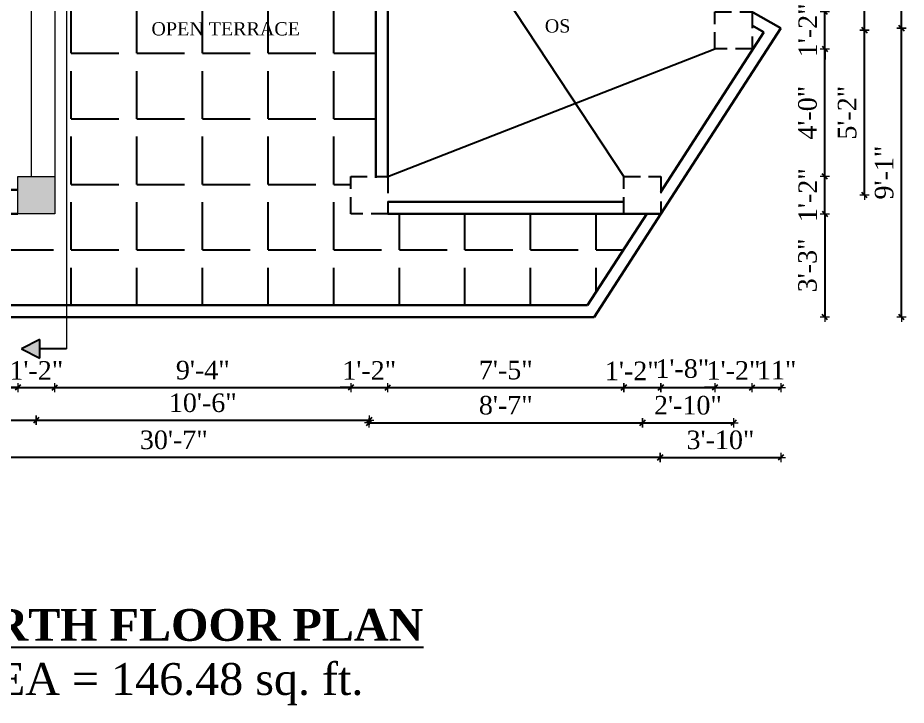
# Model space of a CAD drawing. Header units: inches. Extents: x 151827 to 346502, y -56182 to -23217.
# Drawn here: x 155697.4 to 156032.5, y -27342.3 to -27082.9 of the extents above; entities that cross this region are included whole.
import ezdxf

# ---------------------------------------------------------------- set-up
doc = ezdxf.new("R2010")
doc.units = ezdxf.units.IN
doc.header["$LTSCALE"] = 5
doc.header["$MEASUREMENT"] = 0
doc.linetypes.add('HIDDEN', pattern=[0.375, 0.25, -0.125])
doc.layers.add('A-WALL', color=7, linetype='Continuous', lineweight=9)
doc.layers.add('Dimension', color=7, linetype='Continuous', lineweight=18)
doc.layers.add('dim line', color=7, linetype='Continuous', lineweight=15, true_color=0xfab2b2)
doc.layers.add('TEXT', color=6, linetype='Continuous')
doc.layers.add('WALL', color=7, linetype='Continuous')
doc.styles.add('ordinary', font='times.ttf')
doc.dimstyles.new('Copy of 96', dxfattribs={"dimtxt": 7, "dimasz": 4, "dimexe": 0.5, "dimexo": 0.5, "dimgap": 3, "dimtad": 1, "dimdec": 1, "dimzin": 11, "dimdsep": 46, "dimlunit": 4, "dimtxsty": 'ordinary', "dimblk": 'OBLIQUE', "dimcen": 0.09, "dimse1": 1, "dimse2": 1, "dimclrt": 6, "dimazin": 0, "dimtfac": 1, "dimtdec": 1, "dimtix": 1, "dimtmove": 2, "dimatfit": 3, "dimldrblk": 'leader', "dimfxl": 0.5, "dimfxlon": 1, "dimtolj": 1, "dimtzin": 0, "dimarcsym": 0})

# ---------------------------------------------------------------- blocks, each defined once
blk = doc.blocks.new('oblique')
at = {"color": 0, "lineweight": -2}
blk.add_line((0.25, 0.25), (-0.25, -0.25), dxfattribs=at)
at = {"layer": 'dim line', "lineweight": 9}
for p, q in [((-0.4375, 0), (0.4375, 0)), ((0, 0.4375), (0, -0.4375))]:
    blk.add_line(p, q, dxfattribs=at)
blk = doc.blocks.new('*D495')
at = {"layer": 'A-WALL', "color": 0, "lineweight": -2, "ltscale": 5, "transparency": 16777216}
for p, q in [((156001.83, -27142.85), (156001.83, -27138.85)), ((156001.83, -27156.85), (156001.83, -27142.85)), ((156001.83, -27156.85), (156001.83, -27160.85))]:
    blk.add_line(p, q, dxfattribs=at)
at = {"layer": 'Defpoints', "color": 0, "ltscale": 5, "transparency": 16777216}
for p in [(155939.96, -27142.85), (156001.83, -27142.85), (155939.96, -27156.85)]:
    blk.add_point(p, dxfattribs=at)
at = {"layer": 'A-WALL', "color": 0, "lineweight": -2, "ltscale": 5, "transparency": 16777216, "xscale": 4, "yscale": 4, "zscale": 4}
for p, rotation in [((156001.83, -27142.85), 270), ((156001.83, -27156.85), 90)]:
    blk.add_blockref('oblique', p, dxfattribs=dict(at, rotation=rotation))
at = {"layer": 'A-WALL', "color": 6, "ltscale": 5, "transparency": 16777216, "insert": (155995.33, -27149.85), "char_height": 7, "attachment_point": 5, "rotation": 90, "style": 'ordinary'}
blk.add_mtext('\\A1;1\'-2"', dxfattribs=at)
blk = doc.blocks.new('_OBLIQUE')
at = {"color": 0, "linetype": 'ByBlock'}
blk.add_line((-0.5, -0.5), (0.5, 0.5), dxfattribs=at)
blk = doc.blocks.new('leader')
at = {"layer": 'Dimension'}
for p, q in [((0, -4.328), (0, 4.328)), ((-4.424, 0), (4.424, 0))]:
    blk.add_line(p, q, dxfattribs=at)
blk = doc.blocks.new('*D496')
at = {"layer": 'A-WALL', "color": 0, "lineweight": -2, "ltscale": 5, "transparency": 16777216}
blk.add_line((156001.83, -27142.85), (156001.83, -27094.67), dxfattribs=at)
at = {"layer": 'Defpoints', "color": 0, "ltscale": 5, "transparency": 16777216}
for p in [(155974.34, -27094.67), (156001.83, -27094.67), (155939.96, -27142.85)]:
    blk.add_point(p, dxfattribs=at)
at = {"layer": 'A-WALL', "color": 0, "lineweight": -2, "ltscale": 5, "transparency": 16777216, "xscale": 4, "yscale": 4, "zscale": 4}
for p, rotation in [((156001.83, -27094.67), 90), ((156001.83, -27142.85), 270)]:
    blk.add_blockref('oblique', p, dxfattribs=dict(at, rotation=rotation))
at = {"layer": 'A-WALL', "color": 6, "ltscale": 5, "transparency": 16777216, "insert": (155995.27, -27118.76), "char_height": 7, "attachment_point": 5, "rotation": 90, "style": 'ordinary'}
blk.add_mtext('\\A1;4\'-0"', dxfattribs=at)
blk = doc.blocks.new('*D497')
at = {"layer": 'A-WALL', "color": 0, "lineweight": -2, "ltscale": 5, "transparency": 16777216}
for p, q in [((156001.83, -27080.67), (156001.83, -27076.67)), ((156001.83, -27094.67), (156001.83, -27080.67)), ((156001.83, -27094.67), (156001.83, -27098.67))]:
    blk.add_line(p, q, dxfattribs=at)
at = {"layer": 'Defpoints', "color": 0, "ltscale": 5, "transparency": 16777216}
for p in [(155974.34, -27080.67), (156001.83, -27080.67), (155974.34, -27094.67)]:
    blk.add_point(p, dxfattribs=at)
at = {"layer": 'A-WALL', "color": 0, "lineweight": -2, "ltscale": 5, "transparency": 16777216, "xscale": 4, "yscale": 4, "zscale": 4}
for p, rotation in [((156001.83, -27080.67), 270), ((156001.83, -27094.67), 90)]:
    blk.add_blockref('oblique', p, dxfattribs=dict(at, rotation=rotation))
at = {"layer": 'A-WALL', "color": 6, "ltscale": 5, "transparency": 16777216, "insert": (155995.33, -27087.67), "char_height": 7, "attachment_point": 5, "rotation": 90, "style": 'ordinary'}
blk.add_mtext('\\A1;1\'-2"', dxfattribs=at)
blk = doc.blocks.new('*D511')
at = {"layer": 'A-WALL', "color": 0, "lineweight": -2, "ltscale": 5, "transparency": 16777216}
blk.add_line((156016.78, -27149.85), (156016.78, -27087.67), dxfattribs=at)
at = {"layer": 'Defpoints', "color": 0, "ltscale": 5, "transparency": 16777216}
for p in [(155967.34, -27087.67), (156016.78, -27087.67), (155932.96, -27149.85)]:
    blk.add_point(p, dxfattribs=at)
at = {"layer": 'A-WALL', "color": 0, "lineweight": -2, "ltscale": 5, "transparency": 16777216, "xscale": 4, "yscale": 4, "zscale": 4}
for p, rotation in [((156016.78, -27087.67), 90), ((156016.78, -27149.85), 270)]:
    blk.add_blockref('oblique', p, dxfattribs=dict(at, rotation=rotation))
at = {"layer": 'A-WALL', "color": 6, "ltscale": 5, "transparency": 16777216, "insert": (156010.22, -27118.76), "char_height": 7, "attachment_point": 5, "rotation": 90, "style": 'ordinary'}
blk.add_mtext('\\A1;5\'-2"', dxfattribs=at)
blk = doc.blocks.new('*D512')
at = {"layer": 'A-WALL', "color": 0, "lineweight": -2, "ltscale": 5, "transparency": 16777216}
blk.add_line((156016.78, -27087.67), (156016.78, -27009.57), dxfattribs=at)
at = {"layer": 'Defpoints', "color": 0, "ltscale": 5, "transparency": 16777216}
for p in [(155829.95, -27009.57), (156016.78, -27009.57), (155967.34, -27087.67)]:
    blk.add_point(p, dxfattribs=at)
at = {"layer": 'A-WALL', "color": 0, "lineweight": -2, "ltscale": 5, "transparency": 16777216, "xscale": 4, "yscale": 4, "zscale": 4}
for p, rotation in [((156016.78, -27009.57), 90), ((156016.78, -27087.67), 270)]:
    blk.add_blockref('oblique', p, dxfattribs=dict(at, rotation=rotation))
at = {"layer": 'A-WALL', "color": 6, "ltscale": 5, "transparency": 16777216, "insert": (156010.22, -27048.62), "char_height": 7, "attachment_point": 5, "rotation": 90, "style": 'ordinary'}
blk.add_mtext('\\A1;6\'-6"', dxfattribs=at)
blk = doc.blocks.new('*D514')
at = {"layer": 'A-WALL', "color": 0, "lineweight": -2, "ltscale": 5, "transparency": 16777216}
blk.add_line((156030.74, -27195.85), (156030.74, -27086.85), dxfattribs=at)
at = {"layer": 'Defpoints', "color": 0, "ltscale": 5, "transparency": 16777216}
for p in [(155985.2, -27086.85), (156030.74, -27086.85), (155914.76, -27195.85)]:
    blk.add_point(p, dxfattribs=at)
at = {"layer": 'A-WALL', "color": 0, "lineweight": -2, "ltscale": 5, "transparency": 16777216, "xscale": 4, "yscale": 4, "zscale": 4}
for p, rotation in [((156030.74, -27086.85), 90), ((156030.74, -27195.85), 270)]:
    blk.add_blockref('oblique', p, dxfattribs=dict(at, rotation=rotation))
at = {"layer": 'A-WALL', "color": 6, "ltscale": 5, "transparency": 16777216, "insert": (156024.17, -27141.35), "char_height": 7, "attachment_point": 5, "rotation": 90, "style": 'ordinary'}
blk.add_mtext('\\A1;9\'-1"', dxfattribs=at)
blk = doc.blocks.new('*D515')
at = {"layer": 'A-WALL', "color": 0, "lineweight": -2, "ltscale": 5, "transparency": 16777216}
blk.add_line((156030.74, -27086.85), (156030.74, -26931.19), dxfattribs=at)
at = {"layer": 'Defpoints', "color": 0, "ltscale": 5, "transparency": 16777216}
for p in [(155711.38, -26931.19), (156030.74, -26931.19), (155985.2, -27086.85)]:
    blk.add_point(p, dxfattribs=at)
at = {"layer": 'A-WALL', "color": 0, "lineweight": -2, "ltscale": 5, "transparency": 16777216, "xscale": 4, "yscale": 4, "zscale": 4}
for p, rotation in [((156030.74, -26931.19), 90), ((156030.74, -27086.85), 270)]:
    blk.add_blockref('oblique', p, dxfattribs=dict(at, rotation=rotation))
at = {"layer": 'A-WALL', "color": 6, "ltscale": 5, "transparency": 16777216, "insert": (156024.18, -27009.02), "char_height": 7, "attachment_point": 5, "rotation": 90, "style": 'ordinary'}
blk.add_mtext('\\A1;13\'-0"', dxfattribs=at)
blk = doc.blocks.new('*D560')
at = {"layer": 'A-WALL', "color": 0, "lineweight": -2, "ltscale": 5, "transparency": 16777216}
blk.add_line((156001.83, -27156.85), (156001.83, -27195.85), dxfattribs=at)
at = {"layer": 'Defpoints', "color": 0, "ltscale": 5, "transparency": 16777216}
for p in [(155939.96, -27156.85), (155914.76, -27195.85), (156001.83, -27195.85)]:
    blk.add_point(p, dxfattribs=at)
at = {"layer": 'A-WALL', "color": 0, "lineweight": -2, "ltscale": 5, "transparency": 16777216, "xscale": 4, "yscale": 4, "zscale": 4}
for p, rotation in [((156001.83, -27156.85), 90), ((156001.83, -27195.85), 270)]:
    blk.add_blockref('oblique', p, dxfattribs=dict(at, rotation=rotation))
at = {"layer": 'A-WALL', "color": 6, "ltscale": 5, "transparency": 16777216, "insert": (155995.27, -27176.35), "char_height": 7, "attachment_point": 5, "rotation": 90, "style": 'ordinary'}
blk.add_mtext('\\A1;3\'-3"', dxfattribs=at)
blk = doc.blocks.new('*D638')
at = {"layer": 'A-WALL', "color": 0, "lineweight": -2, "ltscale": 5, "transparency": 16777216}
blk.add_line((155587.17, -27222.46), (155697.38, -27222.46), dxfattribs=at)
at = {"layer": 'Defpoints', "color": 0, "ltscale": 5, "transparency": 16777216}
for p in [(155587.17, -27156.85), (155697.38, -27156.85), (155697.38, -27222.46)]:
    blk.add_point(p, dxfattribs=at)
at = {"layer": 'A-WALL', "color": 0, "lineweight": -2, "ltscale": 5, "transparency": 16777216, "xscale": 4, "yscale": 4, "zscale": 4, "rotation": 180}
blk.add_blockref('oblique', (155587.17, -27222.46), dxfattribs=at)
at = {"layer": 'A-WALL', "color": 0, "lineweight": -2, "ltscale": 5, "transparency": 16777216, "xscale": 4, "yscale": 4, "zscale": 4}
blk.add_blockref('oblique', (155697.38, -27222.46), dxfattribs=at)
at = {"layer": 'A-WALL', "color": 6, "ltscale": 5, "transparency": 16777216, "insert": (155642.28, -27215.89), "char_height": 7, "attachment_point": 5, "style": 'ordinary'}
blk.add_mtext('\\A1;9\'-2"', dxfattribs=at)
blk = doc.blocks.new('*D639')
at = {"layer": 'A-WALL', "color": 0, "lineweight": -2, "ltscale": 5, "transparency": 16777216}
for p, q in [((155697.38, -27222.46), (155693.38, -27222.46)), ((155697.38, -27222.46), (155711.38, -27222.46)), ((155711.38, -27222.46), (155715.38, -27222.46))]:
    blk.add_line(p, q, dxfattribs=at)
at = {"layer": 'Defpoints', "color": 0, "ltscale": 5, "transparency": 16777216}
for p in [(155697.38, -27156.85), (155711.38, -27156.85), (155711.38, -27222.46)]:
    blk.add_point(p, dxfattribs=at)
at = {"layer": 'A-WALL', "color": 0, "lineweight": -2, "ltscale": 5, "transparency": 16777216, "xscale": 4, "yscale": 4, "zscale": 4}
blk.add_blockref('oblique', (155697.38, -27222.46), dxfattribs=at)
at = {"layer": 'A-WALL', "color": 0, "lineweight": -2, "ltscale": 5, "transparency": 16777216, "xscale": 4, "yscale": 4, "zscale": 4, "rotation": 180}
blk.add_blockref('oblique', (155711.38, -27222.46), dxfattribs=at)
at = {"layer": 'A-WALL', "color": 6, "ltscale": 5, "transparency": 16777216, "insert": (155704.38, -27215.96), "char_height": 7, "attachment_point": 5, "style": 'ordinary'}
blk.add_mtext('\\A1;1\'-2"', dxfattribs=at)
blk = doc.blocks.new('*D640')
at = {"layer": 'A-WALL', "color": 0, "lineweight": -2, "ltscale": 5, "transparency": 16777216}
blk.add_line((155711.38, -27222.46), (155822.95, -27222.46), dxfattribs=at)
at = {"layer": 'Defpoints', "color": 0, "ltscale": 5, "transparency": 16777216}
for p in [(155711.38, -27156.85), (155822.95, -27156.85), (155822.95, -27222.46)]:
    blk.add_point(p, dxfattribs=at)
at = {"layer": 'A-WALL', "color": 0, "lineweight": -2, "ltscale": 5, "transparency": 16777216, "xscale": 4, "yscale": 4, "zscale": 4, "rotation": 180}
blk.add_blockref('oblique', (155711.38, -27222.46), dxfattribs=at)
at = {"layer": 'A-WALL', "color": 0, "lineweight": -2, "ltscale": 5, "transparency": 16777216, "xscale": 4, "yscale": 4, "zscale": 4}
blk.add_blockref('oblique', (155822.95, -27222.46), dxfattribs=at)
at = {"layer": 'A-WALL', "color": 6, "ltscale": 5, "transparency": 16777216, "insert": (155767.17, -27215.89), "char_height": 7, "attachment_point": 5, "style": 'ordinary'}
blk.add_mtext('\\A1;9\'-4"', dxfattribs=at)
blk = doc.blocks.new('*D641')
at = {"layer": 'A-WALL', "color": 0, "lineweight": -2, "ltscale": 5, "transparency": 16777216}
for p, q in [((155822.95, -27222.46), (155818.95, -27222.46)), ((155822.95, -27222.46), (155836.95, -27222.46)), ((155836.95, -27222.46), (155840.95, -27222.46))]:
    blk.add_line(p, q, dxfattribs=at)
at = {"layer": 'Defpoints', "color": 0, "ltscale": 5, "transparency": 16777216}
for p in [(155822.95, -27156.85), (155836.95, -27156.85), (155836.95, -27222.46)]:
    blk.add_point(p, dxfattribs=at)
at = {"layer": 'A-WALL', "color": 0, "lineweight": -2, "ltscale": 5, "transparency": 16777216, "xscale": 4, "yscale": 4, "zscale": 4}
blk.add_blockref('oblique', (155822.95, -27222.46), dxfattribs=at)
at = {"layer": 'A-WALL', "color": 0, "lineweight": -2, "ltscale": 5, "transparency": 16777216, "xscale": 4, "yscale": 4, "zscale": 4, "rotation": 180}
blk.add_blockref('oblique', (155836.95, -27222.46), dxfattribs=at)
at = {"layer": 'A-WALL', "color": 6, "ltscale": 5, "transparency": 16777216, "insert": (155829.95, -27215.96), "char_height": 7, "attachment_point": 5, "style": 'ordinary'}
blk.add_mtext('\\A1;1\'-2"', dxfattribs=at)
blk = doc.blocks.new('*D642')
at = {"layer": 'A-WALL', "color": 0, "lineweight": -2, "ltscale": 5, "transparency": 16777216}
blk.add_line((155836.95, -27222.46), (155925.96, -27222.46), dxfattribs=at)
at = {"layer": 'Defpoints', "color": 0, "ltscale": 5, "transparency": 16777216}
for p in [(155836.95, -27156.85), (155925.96, -27156.85), (155925.96, -27222.46)]:
    blk.add_point(p, dxfattribs=at)
at = {"layer": 'A-WALL', "color": 0, "lineweight": -2, "ltscale": 5, "transparency": 16777216, "xscale": 4, "yscale": 4, "zscale": 4, "rotation": 180}
blk.add_blockref('oblique', (155836.95, -27222.46), dxfattribs=at)
at = {"layer": 'A-WALL', "color": 0, "lineweight": -2, "ltscale": 5, "transparency": 16777216, "xscale": 4, "yscale": 4, "zscale": 4}
blk.add_blockref('oblique', (155925.96, -27222.46), dxfattribs=at)
at = {"layer": 'A-WALL', "color": 6, "ltscale": 5, "transparency": 16777216, "insert": (155881.45, -27215.89), "char_height": 7, "attachment_point": 5, "style": 'ordinary'}
blk.add_mtext('\\A1;7\'-5"', dxfattribs=at)
blk = doc.blocks.new('*D643')
at = {"layer": 'A-WALL', "color": 0, "lineweight": -2, "ltscale": 5, "transparency": 16777216}
blk.add_line((155925.96, -27222.46), (155939.96, -27222.46), dxfattribs=at)
at = {"layer": 'Defpoints', "color": 0, "ltscale": 5, "transparency": 16777216}
for p in [(155925.96, -27156.85), (155939.96, -27156.85), (155939.96, -27222.46)]:
    blk.add_point(p, dxfattribs=at)
at = {"layer": 'A-WALL', "color": 0, "lineweight": -2, "ltscale": 5, "transparency": 16777216, "xscale": 4, "yscale": 4, "zscale": 4, "rotation": 180}
blk.add_blockref('oblique', (155925.96, -27222.46), dxfattribs=at)
at = {"layer": 'A-WALL', "color": 0, "lineweight": -2, "ltscale": 5, "transparency": 16777216, "xscale": 4, "yscale": 4, "zscale": 4}
blk.add_blockref('oblique', (155939.96, -27222.46), dxfattribs=at)
at = {"layer": 'A-WALL', "color": 6, "ltscale": 5, "transparency": 16777216, "insert": (155928.99, -27216.14), "char_height": 7, "attachment_point": 5, "style": 'ordinary'}
blk.add_mtext('\\A1;1\'-2"', dxfattribs=at)
blk = doc.blocks.new('*D644')
at = {"layer": 'A-WALL', "color": 0, "lineweight": -2, "ltscale": 5, "transparency": 16777216}
blk.add_line((155939.96, -27222.46), (155960.34, -27222.46), dxfattribs=at)
at = {"layer": 'Defpoints', "color": 0, "ltscale": 5, "transparency": 16777216}
for p in [(155960.34, -27094.67), (155939.96, -27156.85), (155960.34, -27222.46)]:
    blk.add_point(p, dxfattribs=at)
at = {"layer": 'A-WALL', "color": 0, "lineweight": -2, "ltscale": 5, "transparency": 16777216, "xscale": 4, "yscale": 4, "zscale": 4, "rotation": 180}
blk.add_blockref('oblique', (155939.96, -27222.46), dxfattribs=at)
at = {"layer": 'A-WALL', "color": 0, "lineweight": -2, "ltscale": 5, "transparency": 16777216, "xscale": 4, "yscale": 4, "zscale": 4}
blk.add_blockref('oblique', (155960.34, -27222.46), dxfattribs=at)
at = {"layer": 'A-WALL', "color": 6, "ltscale": 5, "transparency": 16777216, "insert": (155948.03, -27215.32), "char_height": 7, "attachment_point": 5, "style": 'ordinary'}
blk.add_mtext('\\A1;1\'-8"', dxfattribs=at)
blk = doc.blocks.new('*D645')
at = {"layer": 'A-WALL', "color": 0, "lineweight": -2, "ltscale": 5, "transparency": 16777216}
for p, q in [((155960.34, -27222.46), (155956.34, -27222.46)), ((155960.34, -27222.46), (155974.34, -27222.46)), ((155974.34, -27222.46), (155978.34, -27222.46))]:
    blk.add_line(p, q, dxfattribs=at)
at = {"layer": 'Defpoints', "color": 0, "ltscale": 5, "transparency": 16777216}
for p in [(155960.34, -27094.67), (155974.34, -27094.67), (155974.34, -27222.46)]:
    blk.add_point(p, dxfattribs=at)
at = {"layer": 'A-WALL', "color": 0, "lineweight": -2, "ltscale": 5, "transparency": 16777216, "xscale": 4, "yscale": 4, "zscale": 4}
blk.add_blockref('oblique', (155960.34, -27222.46), dxfattribs=at)
at = {"layer": 'A-WALL', "color": 0, "lineweight": -2, "ltscale": 5, "transparency": 16777216, "xscale": 4, "yscale": 4, "zscale": 4, "rotation": 180}
blk.add_blockref('oblique', (155974.34, -27222.46), dxfattribs=at)
at = {"layer": 'A-WALL', "color": 6, "ltscale": 5, "transparency": 16777216, "insert": (155967.34, -27215.96), "char_height": 7, "attachment_point": 5, "style": 'ordinary'}
blk.add_mtext('\\A1;1\'-2"', dxfattribs=at)
blk = doc.blocks.new('*D646')
at = {"layer": 'A-WALL', "color": 0, "lineweight": -2, "ltscale": 5, "transparency": 16777216}
blk.add_line((155974.34, -27222.46), (155985.2, -27222.46), dxfattribs=at)
at = {"layer": 'Defpoints', "color": 0, "ltscale": 5, "transparency": 16777216}
for p in [(155985.2, -27086.85), (155974.34, -27094.67), (155985.2, -27222.46)]:
    blk.add_point(p, dxfattribs=at)
at = {"layer": 'A-WALL', "color": 0, "lineweight": -2, "ltscale": 5, "transparency": 16777216, "xscale": 4, "yscale": 4, "zscale": 4, "rotation": 180}
blk.add_blockref('oblique', (155974.34, -27222.46), dxfattribs=at)
at = {"layer": 'A-WALL', "color": 0, "lineweight": -2, "ltscale": 5, "transparency": 16777216, "xscale": 4, "yscale": 4, "zscale": 4}
blk.add_blockref('oblique', (155985.2, -27222.46), dxfattribs=at)
at = {"layer": 'A-WALL', "color": 6, "ltscale": 5, "transparency": 16777216, "insert": (155983.61, -27215.85), "char_height": 7, "attachment_point": 5, "style": 'ordinary'}
blk.add_mtext('\\A1;11"', dxfattribs=at)
blk = doc.blocks.new('*D647')
at = {"layer": 'A-WALL', "color": 0, "lineweight": -2, "ltscale": 5, "transparency": 16777216}
blk.add_line((155580.17, -27234.77), (155704.38, -27234.77), dxfattribs=at)
at = {"layer": 'Defpoints', "color": 0, "ltscale": 5, "transparency": 16777216}
for p in [(155580.17, -27149.85), (155704.38, -27149.85), (155704.38, -27234.77)]:
    blk.add_point(p, dxfattribs=at)
at = {"layer": 'A-WALL', "color": 0, "lineweight": -2, "ltscale": 5, "transparency": 16777216, "xscale": 4, "yscale": 4, "zscale": 4, "rotation": 180}
blk.add_blockref('oblique', (155580.17, -27234.77), dxfattribs=at)
at = {"layer": 'A-WALL', "color": 0, "lineweight": -2, "ltscale": 5, "transparency": 16777216, "xscale": 4, "yscale": 4, "zscale": 4}
blk.add_blockref('oblique', (155704.38, -27234.77), dxfattribs=at)
at = {"layer": 'A-WALL', "color": 6, "ltscale": 5, "transparency": 16777216, "insert": (155642.28, -27228.21), "char_height": 7, "attachment_point": 5, "style": 'ordinary'}
blk.add_mtext('\\A1;10\'-4"', dxfattribs=at)
blk = doc.blocks.new('*D648')
at = {"layer": 'A-WALL', "color": 0, "lineweight": -2, "ltscale": 5, "transparency": 16777216}
blk.add_line((155829.95, -27235.7), (155932.96, -27235.7), dxfattribs=at)
at = {"layer": 'Defpoints', "color": 0, "ltscale": 5, "transparency": 16777216}
for p in [(155829.95, -27149.85), (155932.96, -27149.85), (155932.96, -27235.7)]:
    blk.add_point(p, dxfattribs=at)
at = {"layer": 'A-WALL', "color": 0, "lineweight": -2, "ltscale": 5, "transparency": 16777216, "xscale": 4, "yscale": 4, "zscale": 4, "rotation": 180}
blk.add_blockref('oblique', (155829.95, -27235.7), dxfattribs=at)
at = {"layer": 'A-WALL', "color": 0, "lineweight": -2, "ltscale": 5, "transparency": 16777216, "xscale": 4, "yscale": 4, "zscale": 4}
blk.add_blockref('oblique', (155932.96, -27235.7), dxfattribs=at)
at = {"layer": 'A-WALL', "color": 6, "ltscale": 5, "transparency": 16777216, "insert": (155881.45, -27229.13), "char_height": 7, "attachment_point": 5, "style": 'ordinary'}
blk.add_mtext('\\A1;8\'-7"', dxfattribs=at)
blk = doc.blocks.new('*D649')
at = {"layer": 'A-WALL', "color": 0, "lineweight": -2, "ltscale": 5, "transparency": 16777216}
blk.add_line((155704.38, -27234.77), (155829.95, -27234.77), dxfattribs=at)
at = {"layer": 'Defpoints', "color": 0, "ltscale": 5, "transparency": 16777216}
for p in [(155704.38, -27149.85), (155829.95, -27149.85), (155829.95, -27234.77)]:
    blk.add_point(p, dxfattribs=at)
at = {"layer": 'A-WALL', "color": 0, "lineweight": -2, "ltscale": 5, "transparency": 16777216, "xscale": 4, "yscale": 4, "zscale": 4, "rotation": 180}
blk.add_blockref('oblique', (155704.38, -27234.77), dxfattribs=at)
at = {"layer": 'A-WALL', "color": 0, "lineweight": -2, "ltscale": 5, "transparency": 16777216, "xscale": 4, "yscale": 4, "zscale": 4}
blk.add_blockref('oblique', (155829.95, -27234.77), dxfattribs=at)
at = {"layer": 'A-WALL', "color": 6, "ltscale": 5, "transparency": 16777216, "insert": (155767.17, -27228.21), "char_height": 7, "attachment_point": 5, "style": 'ordinary'}
blk.add_mtext('\\A1;10\'-6"', dxfattribs=at)
blk = doc.blocks.new('*D650')
at = {"layer": 'A-WALL', "color": 0, "lineweight": -2, "ltscale": 5, "transparency": 16777216}
blk.add_line((155932.96, -27235.7), (155967.34, -27235.7), dxfattribs=at)
at = {"layer": 'Defpoints', "color": 0, "ltscale": 5, "transparency": 16777216}
for p in [(155967.34, -27087.67), (155932.96, -27149.85), (155967.34, -27235.7)]:
    blk.add_point(p, dxfattribs=at)
at = {"layer": 'A-WALL', "color": 0, "lineweight": -2, "ltscale": 5, "transparency": 16777216, "xscale": 4, "yscale": 4, "zscale": 4, "rotation": 180}
blk.add_blockref('oblique', (155932.96, -27235.7), dxfattribs=at)
at = {"layer": 'A-WALL', "color": 0, "lineweight": -2, "ltscale": 5, "transparency": 16777216, "xscale": 4, "yscale": 4, "zscale": 4}
blk.add_blockref('oblique', (155967.34, -27235.7), dxfattribs=at)
at = {"layer": 'A-WALL', "color": 6, "ltscale": 5, "transparency": 16777216, "insert": (155950.15, -27229.14), "char_height": 7, "attachment_point": 5, "style": 'ordinary'}
blk.add_mtext('\\A1;2\'-10"', dxfattribs=at)
blk = doc.blocks.new('*D651')
at = {"layer": 'A-WALL', "color": 0, "lineweight": -2, "ltscale": 5, "transparency": 16777216}
blk.add_line((155939.64, -27248.76), (155572.84, -27248.76), dxfattribs=at)
at = {"layer": 'Defpoints', "color": 0, "ltscale": 5, "transparency": 16777216}
for p in [(155572.84, -27156.85), (155939.64, -27156.85), (155572.84, -27248.76)]:
    blk.add_point(p, dxfattribs=at)
at = {"layer": 'A-WALL', "color": 0, "lineweight": -2, "ltscale": 5, "transparency": 16777216, "xscale": 4, "yscale": 4, "zscale": 4, "rotation": 180}
blk.add_blockref('oblique', (155572.84, -27248.76), dxfattribs=at)
at = {"layer": 'A-WALL', "color": 0, "lineweight": -2, "ltscale": 5, "transparency": 16777216, "xscale": 4, "yscale": 4, "zscale": 4}
blk.add_blockref('oblique', (155939.64, -27248.76), dxfattribs=at)
at = {"layer": 'A-WALL', "color": 6, "ltscale": 5, "transparency": 16777216, "insert": (155756.24, -27242.19), "char_height": 7, "attachment_point": 5, "style": 'ordinary'}
blk.add_mtext('\\A1;30\'-7"', dxfattribs=at)
blk = doc.blocks.new('*D652')
at = {"layer": 'A-WALL', "color": 0, "lineweight": -2, "ltscale": 5, "transparency": 16777216}
blk.add_line((155939.64, -27248.76), (155985.2, -27248.76), dxfattribs=at)
at = {"layer": 'Defpoints', "color": 0, "ltscale": 5, "transparency": 16777216}
for p in [(155985.2, -27086.85), (155939.64, -27156.85), (155985.2, -27248.76)]:
    blk.add_point(p, dxfattribs=at)
at = {"layer": 'A-WALL', "color": 0, "lineweight": -2, "ltscale": 5, "transparency": 16777216, "xscale": 4, "yscale": 4, "zscale": 4, "rotation": 180}
blk.add_blockref('oblique', (155939.64, -27248.76), dxfattribs=at)
at = {"layer": 'A-WALL', "color": 0, "lineweight": -2, "ltscale": 5, "transparency": 16777216, "xscale": 4, "yscale": 4, "zscale": 4}
blk.add_blockref('oblique', (155985.2, -27248.76), dxfattribs=at)
at = {"layer": 'A-WALL', "color": 6, "ltscale": 5, "transparency": 16777216, "insert": (155962.42, -27242.2), "char_height": 7, "attachment_point": 5, "style": 'ordinary'}
blk.add_mtext('\\A1;3\'-10"', dxfattribs=at)
blk = doc.blocks.new('*D678')
at = {"layer": 'A-WALL', "color": 0, "lineweight": -2, "ltscale": 5, "transparency": 16777216}
blk.add_line((155974.34, -26908.63), (155985.2, -26908.63), dxfattribs=at)
at = {"layer": 'Defpoints', "color": 0, "ltscale": 5, "transparency": 16777216}
for p in [(155985.2, -26908.63), (155974.34, -27080.67), (155985.2, -27086.85)]:
    blk.add_point(p, dxfattribs=at)
at = {"layer": 'A-WALL', "color": 0, "lineweight": -2, "ltscale": 5, "transparency": 16777216, "xscale": 4, "yscale": 4, "zscale": 4, "rotation": 180}
blk.add_blockref('oblique', (155974.34, -26908.63), dxfattribs=at)
at = {"layer": 'A-WALL', "color": 0, "lineweight": -2, "ltscale": 5, "transparency": 16777216, "xscale": 4, "yscale": 4, "zscale": 4}
blk.add_blockref('oblique', (155985.2, -26908.63), dxfattribs=at)
at = {"layer": 'A-WALL', "color": 6, "ltscale": 5, "transparency": 16777216, "insert": (155984.53, -26902.05), "char_height": 7, "attachment_point": 5, "style": 'ordinary'}
blk.add_mtext('\\A1;11"', dxfattribs=at)
blk = doc.blocks.new('*D681')
at = {"layer": 'A-WALL', "color": 0, "lineweight": -2, "ltscale": 5, "transparency": 16777216}
blk.add_line((155829.95, -26892.5), (155967.34, -26892.5), dxfattribs=at)
at = {"layer": 'Defpoints', "color": 0, "ltscale": 5, "transparency": 16777216}
for p in [(155967.34, -26892.5), (155829.95, -27009.57), (155967.34, -27087.67)]:
    blk.add_point(p, dxfattribs=at)
at = {"layer": 'A-WALL', "color": 0, "lineweight": -2, "ltscale": 5, "transparency": 16777216, "xscale": 4, "yscale": 4, "zscale": 4, "rotation": 180}
blk.add_blockref('oblique', (155829.95, -26892.5), dxfattribs=at)
at = {"layer": 'A-WALL', "color": 0, "lineweight": -2, "ltscale": 5, "transparency": 16777216, "xscale": 4, "yscale": 4, "zscale": 4}
blk.add_blockref('oblique', (155967.34, -26892.5), dxfattribs=at)
at = {"layer": 'A-WALL', "color": 6, "ltscale": 5, "transparency": 16777216, "insert": (155898.64, -26885.94), "char_height": 7, "attachment_point": 5, "style": 'ordinary'}
blk.add_mtext('\\A1;11\'-5"', dxfattribs=at)
blk = doc.blocks.new('*D683')
at = {"layer": 'A-WALL', "color": 0, "lineweight": -2, "ltscale": 5, "transparency": 16777216}
blk.add_line((155697.38, -26877.3), (155985.2, -26877.3), dxfattribs=at)
at = {"layer": 'Defpoints', "color": 0, "ltscale": 5, "transparency": 16777216}
for p in [(155985.2, -26877.3), (155697.38, -26931.19), (155985.2, -27086.85)]:
    blk.add_point(p, dxfattribs=at)
at = {"layer": 'A-WALL', "color": 0, "lineweight": -2, "ltscale": 5, "transparency": 16777216, "xscale": 4, "yscale": 4, "zscale": 4, "rotation": 180}
blk.add_blockref('oblique', (155697.38, -26877.3), dxfattribs=at)
at = {"layer": 'A-WALL', "color": 0, "lineweight": -2, "ltscale": 5, "transparency": 16777216, "xscale": 4, "yscale": 4, "zscale": 4}
blk.add_blockref('oblique', (155985.2, -26877.3), dxfattribs=at)
at = {"layer": 'A-WALL', "color": 6, "ltscale": 5, "transparency": 16777216, "insert": (155841.29, -26870.74), "char_height": 7, "attachment_point": 5, "style": 'ordinary'}
blk.add_mtext('\\A1;24\'-0"', dxfattribs=at)

msp = doc.modelspace()

# ---------------------------------------------------------------- hatches: boundary and pattern name
at = {"ltscale": 5}
msp.add_hatch(color=256, dxfattribs=at).paths.add_polyline_path([(155705.67, -27211.28), (155705.67, -27204.27), (155698.78, -27207.85)])
at = {"layer": 'WALL', "linetype": 'ByBlock', "ltscale": 5, "true_color": 0xf8991e}
h = msp.add_hatch(dxfattribs=at)
h.set_pattern_fill('ANGLE', color=30, scale=90)
h.set_pattern_definition([(0, (17241.283, 103.955), (0, 24.75), [18, -6.75]), (90, (17241.283, 103.955), (-24.75, 2e-15), [18, -6.75])])
h.paths.add_polyline_path([(155711.38, -27007.07), (155711.38, -27016.57), (155711.38, -27142.85), (155711.38, -27156.85), (155697.38, -27156.85), (155623.17, -27156.85), (155623.17, -27151.85), (155620.63, -27151.85, -0.414214), (155589.67, -27179.81), (155589.67, -27151.85), (155587.17, -27151.85), (155587.17, -27156.85), (155577.34, -27156.85), (155576.52, -27191.35), (155912.31, -27191.35), (155934.6, -27156.85), (155836.95, -27156.85), (155822.95, -27156.85), (155822.95, -27142.85), (155832.45, -27142.85), (155832.45, -27016.57), (155822.95, -27016.57), (155822.95, -27007.07)])
h.paths.add_polyline_path([(155746.52, -27090.99), (155803.83, -27090.99), (155803.83, -27083.32), (155746.52, -27083.32)], flags=24)
h = msp.add_hatch(color=30, dxfattribs=at)
h.dxf.hatch_style = 1
h.paths.add_polyline_path([(155697.38, -27142.85), (155697.38, -27156.85), (155711.38, -27156.85), (155711.38, -27142.85)])

# ---------------------------------------------------------------- linework, layer by layer
at = {"ltscale": 5}
for p, q in [((155705.67, -27204.27, -72.71), (155698.78, -27207.85, -72.71)), ((155705.67, -27211.28, -72.71), (155705.67, -27204.27, -72.71)), ((155698.78, -27207.85, -72.71), (155705.67, -27211.28, -72.71)), ((155715.77, -27207.85, -72.71), (155705.67, -27207.85, -72.71))]:
    msp.add_line(p, q, dxfattribs=at)
at = {"layer": 'A-WALL', "ltscale": 5}
for p, q in [((155715.77, -26919.28, -72.71), (155715.77, -27207.85, -72.71)), ((155702.38, -27016.57, -72.71), (155702.38, -27142.85, -72.71)), ((155711.38, -27016.57, -72.71), (155711.38, -27142.85, -72.71))]:
    msp.add_line(p, q, dxfattribs=at)
at = {"layer": 'A-WALL', "lineweight": 30}
for p, q in [((155836.95, -27002.57, -72.71), (155985.2, -27086.85, -72.71)), ((155832.45, -27016.57, -72.71), (155832.45, -27143.35, -72.71)), ((155836.95, -27016.57, -72.71), (155836.95, -27143.35, -72.71)), ((155974.34, -27085.85, -72.71), (155978.83, -27088.4, -72.71)), ((155985.2, -27086.85, -72.71), (155939.96, -27156.85, -72.71)), ((155978.83, -27088.4, -72.71), (155939.96, -27148.56, -72.71)), ((155697.38, -27147.85, -72.71), (155623.17, -27147.85, -72.71)), ((155925.96, -27152.35, -72.71), (155836.95, -27152.35, -72.71)), ((155697.38, -27156.85, -72.71), (155623.17, -27156.85, -72.71)), ((155939.96, -27156.85, -72.71), (155836.95, -27156.85, -72.71)), ((155934.6, -27156.85, -72.71), (155912.31, -27191.35, -72.71)), ((155939.96, -27156.85, -72.71), (155914.76, -27195.85, -72.71)), ((155912.31, -27191.35, -72.71), (155576.52, -27191.35, -72.71)), ((155914.76, -27195.85, -72.71), (155571.92, -27195.85, -72.71))]:
    msp.add_line(p, q, dxfattribs=at)
at = {"layer": 'A-WALL', "ltscale": 5, "elevation": -72.71}
msp.add_lwpolyline([(155697.38, -27142.85), (155711.38, -27142.85), (155711.38, -27156.85), (155697.38, -27156.85)], close=True, dxfattribs=at)
at = {"layer": 'WALL', "color": 30, "linetype": 'ByBlock', "ltscale": 5, "true_color": 0xf8991e}
for p, q in [((155925.96, -27142.85, -72.71), (155836.95, -27007.75, -72.71)), ((155836.95, -27142.85, -72.71), (155960.34, -27094.67, -72.71))]:
    msp.add_line(p, q, dxfattribs=at)
at = {"layer": 'WALL', "color": 2, "linetype": 'HIDDEN', "ltscale": 5, "elevation": -72.71}
for points in [[(155960.34, -27080.67), (155974.34, -27080.67), (155974.34, -27094.67), (155960.34, -27094.67)], [(155822.95, -27142.85), (155836.95, -27142.85), (155836.95, -27156.85), (155822.95, -27156.85)], [(155925.96, -27142.85), (155939.96, -27142.85), (155939.96, -27156.85), (155925.96, -27156.85)]]:
    msp.add_lwpolyline(points, close=True, dxfattribs=at)

# ---------------------------------------------------------------- texts
at = {"layer": 'TEXT', "style": 'ordinary'}
for s, p in [('OPEN TERRACE', (155747.8, -27089.6, -72.71)), ('OS', (155896.17, -27088.51, -72.71))]:
    msp.add_text(s, height=5, dxfattribs=at).set_placement(p)
at = {"layer": 'TEXT', "char_height": 12, "width": 219.8151, "attachment_point": 8, "style": 'ordinary'}
for s, insert in [('{\\fTimes New Roman|b1|i0|c0|p18;\\LFOURTH FLOOR PLAN}', (155750.16, -27318.13, -72.71)), ('AREA = 146.48 sq. ft.', (155745.85, -27342.26, -72.71))]:
    msp.add_mtext(s, dxfattribs=dict(at, insert=insert))

# ---------------------------------------------------------------- dimensions: what is measured, and where the dimension line sits
at = {"layer": 'A-WALL', "ltscale": 5}
for base, p1, p2, picture, middle in [((155985.2, -26877.3, -72.71), (155697.38, -26931.19, -72.71), (155985.2, -27086.85, -72.71), '*D683', (155841.29, -26870.74, -72.71)), ((155967.34, -26892.5, -72.71), (155829.95, -27009.57, -72.71), (155967.34, -27087.67, -72.71), '*D681', (155898.64, -26885.94, -72.71)), ((155967.34, -27235.7, -72.71), (155932.96, -27149.85, -72.71), (155967.34, -27087.67, -72.71), '*D650', (155950.15, -27229.14, -72.71)), ((155985.2, -27248.76, -72.71), (155939.64, -27156.85, -72.71), (155985.2, -27086.85, -72.71), '*D652', (155962.42, -27242.2, -72.71)), ((155974.34, -27222.46, -72.71), (155960.34, -27094.67, -72.71), (155974.34, -27094.67, -72.71), '*D645', (155967.34, -27215.96, -72.71)), ((155704.38, -27234.77, -72.71), (155580.17, -27149.85, -72.71), (155704.38, -27149.85, -72.71), '*D647', (155642.28, -27228.21, -72.71)), ((155829.95, -27234.77, -72.71), (155704.38, -27149.85, -72.71), (155829.95, -27149.85, -72.71), '*D649', (155767.17, -27228.21, -72.71)), ((155932.96, -27235.7, -72.71), (155829.95, -27149.85, -72.71), (155932.96, -27149.85, -72.71), '*D648', (155881.45, -27229.13, -72.71)), ((155572.84, -27248.76, -72.71), (155939.64, -27156.85, -72.71), (155572.84, -27156.85, -72.71), '*D651', (155756.24, -27242.19, -72.71)), ((155697.38, -27222.46, -72.71), (155587.17, -27156.85, -72.71), (155697.38, -27156.85, -72.71), '*D638', (155642.28, -27215.89, -72.71)), ((155711.38, -27222.46, -72.71), (155697.38, -27156.85, -72.71), (155711.38, -27156.85, -72.71), '*D639', (155704.38, -27215.96, -72.71)), ((155822.95, -27222.46, -72.71), (155711.38, -27156.85, -72.71), (155822.95, -27156.85, -72.71), '*D640', (155767.17, -27215.89, -72.71)), ((155836.95, -27222.46, -72.71), (155822.95, -27156.85, -72.71), (155836.95, -27156.85, -72.71), '*D641', (155829.95, -27215.96, -72.71)), ((155925.96, -27222.46, -72.71), (155836.95, -27156.85, -72.71), (155925.96, -27156.85, -72.71), '*D642', (155881.45, -27215.89, -72.71))]:
    dim = msp.add_linear_dim(base=base, p1=p1, p2=p2, dimstyle='Copy of 96', override={"dimdec": 0, "dimblk": 'oblique', "dimtdec": 0, "dimarcsym": 1}, dxfattribs=at)
    dim.commit()
    dim.dimension.update_dxf_attribs({"geometry": picture, "text_midpoint": middle})
for base, p1, p2, picture, middle in [((155985.2, -26908.63, -72.71), (155974.34, -27080.67, -72.71), (155985.2, -27086.85, -72.71), '*D678', (155984.53, -26902.05, -72.71)), ((155985.2, -27222.46, -72.71), (155974.34, -27094.67, -72.71), (155985.2, -27086.85, -72.71), '*D646', (155983.61, -27215.85, -72.71)), ((155960.34, -27222.46, -72.71), (155939.96, -27156.85, -72.71), (155960.34, -27094.67, -72.71), '*D644', (155948.03, -27215.32, -72.71)), ((155939.96, -27222.46, -72.71), (155925.96, -27156.85, -72.71), (155939.96, -27156.85, -72.71), '*D643', (155928.99, -27216.14, -72.71))]:
    dim = msp.add_linear_dim(base=base, p1=p1, p2=p2, dimstyle='Copy of 96', override={"dimdec": 0, "dimblk": 'oblique', "dimtdec": 0, "dimarcsym": 1}, dxfattribs=at)
    dim.commit()
    dim.dimension.update_dxf_attribs({"geometry": picture, "text_midpoint": middle, "dimtype": 160})
for base, p1, p2, picture, middle in [((156030.74, -26931.19, -72.71), (155985.2, -27086.85, -72.71), (155711.38, -26931.19, -72.71), '*D515', (156024.18, -27009.02, -72.71)), ((156016.78, -27009.57, -72.71), (155967.34, -27087.67, -72.71), (155829.95, -27009.57, -72.71), '*D512', (156010.22, -27048.62, -72.71)), ((156001.83, -27080.67, -72.71), (155974.34, -27094.67, -72.71), (155974.34, -27080.67, -72.71), '*D497', (155995.33, -27087.67, -72.71)), ((156030.74, -27086.85, -72.71), (155914.76, -27195.85, -72.71), (155985.2, -27086.85, -72.71), '*D514', (156024.17, -27141.35, -72.71)), ((156016.78, -27087.67, -72.71), (155932.96, -27149.85, -72.71), (155967.34, -27087.67, -72.71), '*D511', (156010.22, -27118.76, -72.71)), ((156001.83, -27094.67, -72.71), (155939.96, -27142.85, -72.71), (155974.34, -27094.67, -72.71), '*D496', (155995.27, -27118.76, -72.71)), ((156001.83, -27142.85, -72.71), (155939.96, -27156.85, -72.71), (155939.96, -27142.85, -72.71), '*D495', (155995.33, -27149.85, -72.71)), ((156001.83, -27195.85, -72.71), (155939.96, -27156.85, -72.71), (155914.76, -27195.85, -72.71), '*D560', (155995.27, -27176.35, -72.71))]:
    dim = msp.add_linear_dim(base=base, p1=p1, p2=p2, angle=90, dimstyle='Copy of 96', override={"dimdec": 0, "dimblk": 'oblique', "dimtdec": 0, "dimarcsym": 1}, dxfattribs=at)
    dim.commit()
    dim.dimension.update_dxf_attribs({"geometry": picture, "text_midpoint": middle})

doc.saveas('drawing.dxf')
